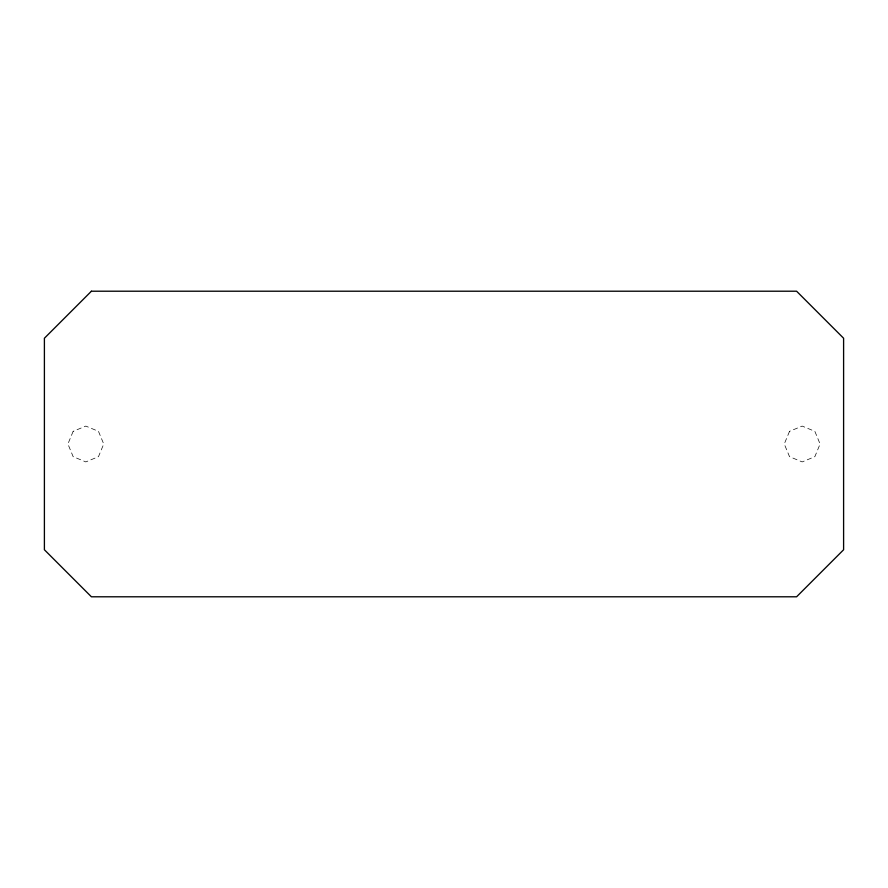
<?xml version="1.0" encoding="UTF-8"?>
<svg xmlns="http://www.w3.org/2000/svg" width="888" height="888" viewBox="0 0 888 888"><rect width="100%" height="100%" fill="white"/><g stroke="black" fill="none" stroke-linecap="round" stroke-linejoin="round"><path stroke-width="0.67" stroke-dasharray="4.44 3.33" d="M73.149 431.335L67.91 444L73.149 456.665L85.814 461.915L98.479 456.665L103.73 444L98.479 431.335L85.814 426.085L73.149 431.335M789.521 431.335L784.27 444L789.521 456.665L802.186 461.915L814.851 456.665L820.09 444L814.851 431.335L802.186 426.085L789.521 431.335"/><path stroke-width="1.33" d="M91.409 291.209L44.4 338.239L44.4 549.761L91.409 596.792L796.591 596.792L843.6 549.761L843.6 338.239L796.591 291.209L91.409 291.209"/></g></svg>
